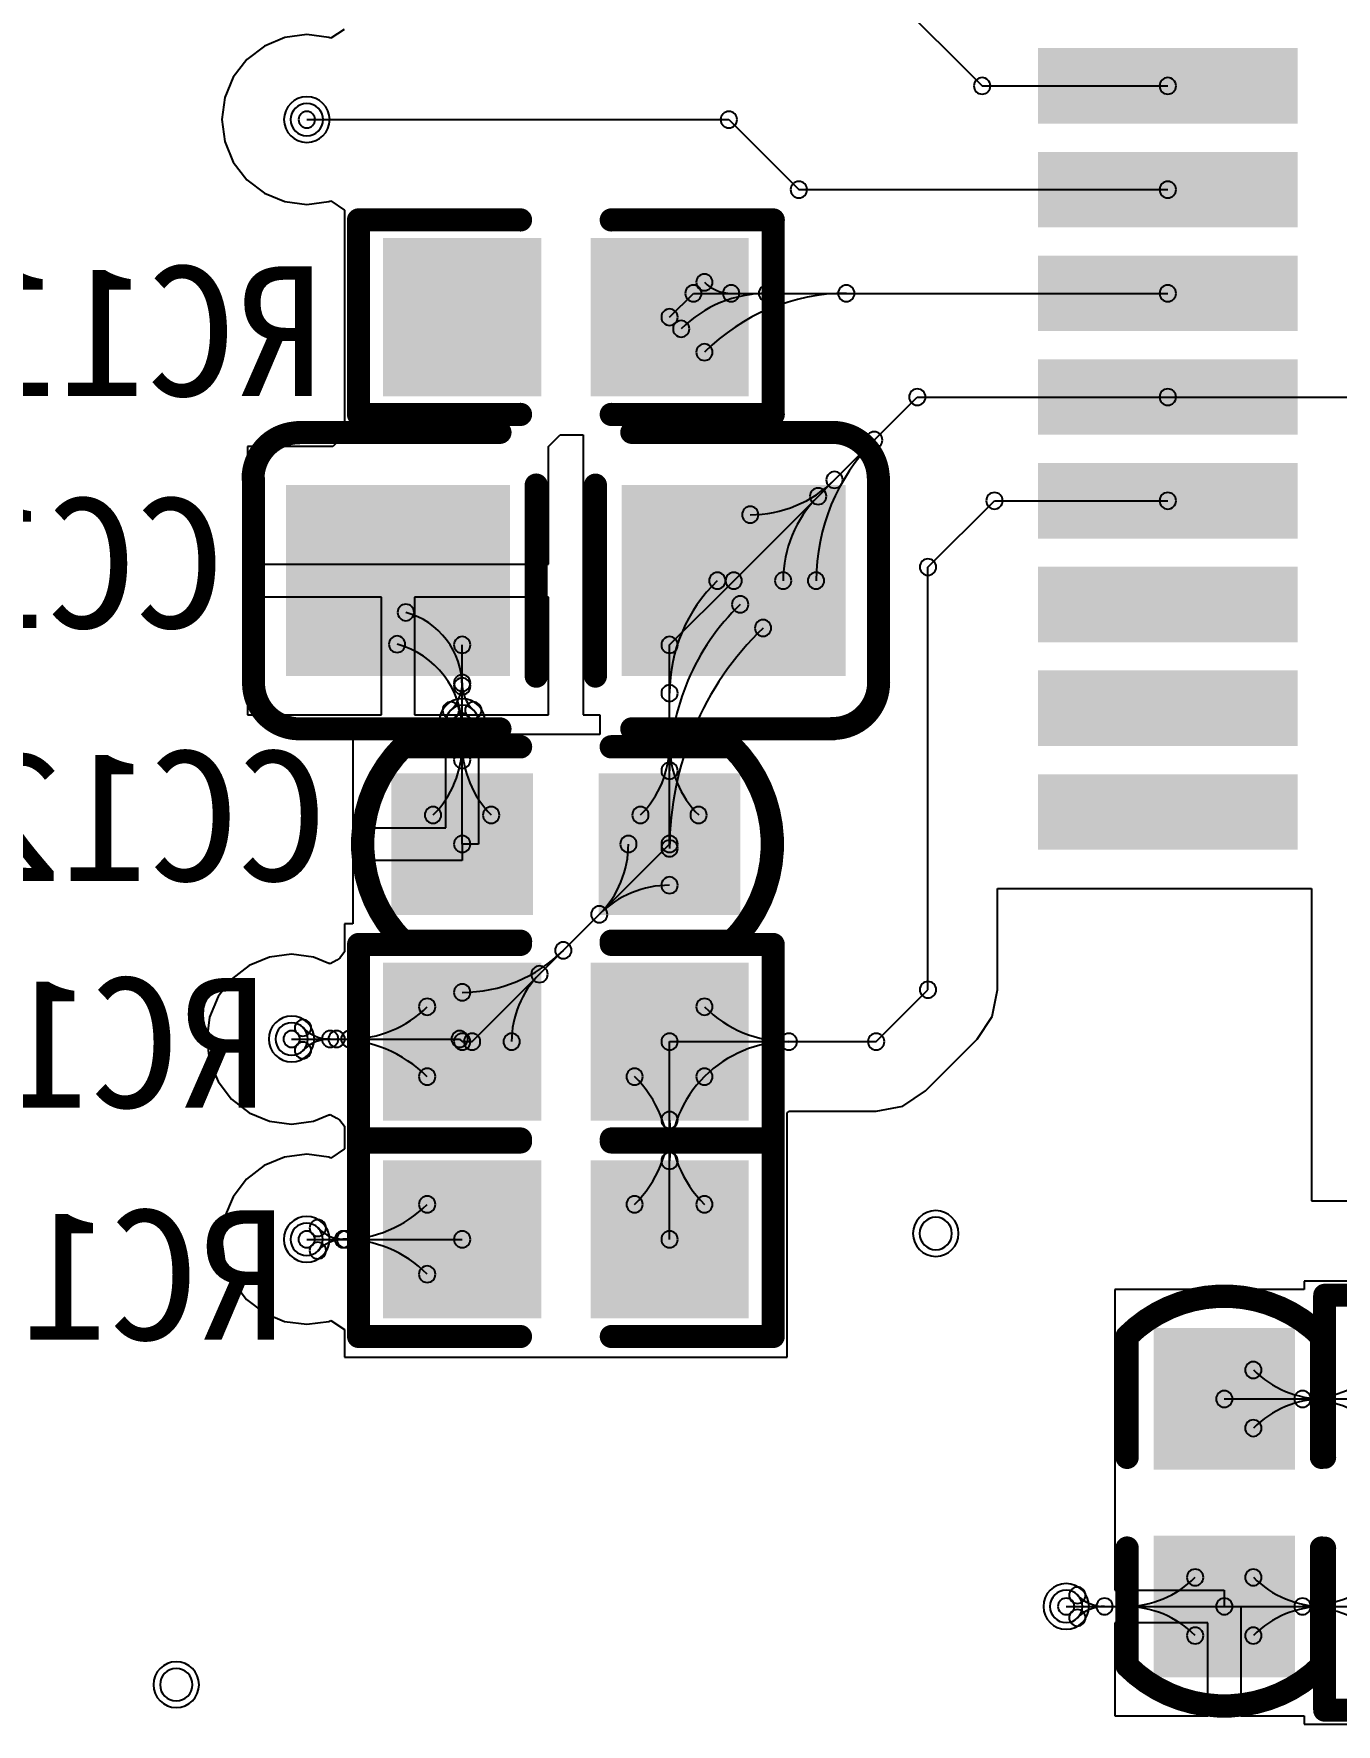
# Model space of a CAD drawing. Header units: inches. Extents: x 32166 to 66782, y 2386 to 7162.
# Drawn here: x 33661.4 to 33741.7, y 3346.2 to 3450.5 of the extents above; entities that cross this region are included whole.
import ezdxf

# ---------------------------------------------------------------- set-up
doc = ezdxf.new("R2010")
doc.units = ezdxf.units.IN
doc.header["$LTSCALE"] = 0.64311
doc.header["$MEASUREMENT"] = 0
for name, color, linetype in [('BOTTOMLAYER', 5, 'CONTINUOUS'), ('BOTTOMOVERLAY', 54, 'CONTINUOUS'), ('BOTTOMPASTE', 16, 'CONTINUOUS'), ('BOTTOMSOLDER', 6, 'CONTINUOUS'), ('MULTILAYER', 9, 'CONTINUOUS')]:
    doc.layers.add(name, color=color, linetype=linetype)
doc.styles.get("Standard").update_dxf_attribs({"font": 'txt', "width": 0.8})

msp = doc.modelspace()

# ---------------------------------------------------------------- linework, layer by layer
at = {"layer": 'BOTTOMLAYER'}
for p, q in [((33709.78, 3457.39), (33719.89, 3447.28)), ((33676.86, 3450.27), (33675.59, 3449.74)), ((33678.21, 3450.45), (33676.86, 3450.27)), ((33679.57, 3450.27), (33678.21, 3450.45)), ((33679.69, 3450.22), (33679.57, 3450.27)), ((33680.51, 3450.77), (33679.69, 3450.22)), ((33675.59, 3449.74), (33674.51, 3448.91)), ((33674.51, 3448.91), (33673.67, 3447.82)), ((33673.67, 3447.82), (33673.15, 3446.56)), ((33719.89, 3447.28), (33731.35, 3447.28)), ((33673.15, 3446.56), (33672.97, 3445.2)), ((33672.97, 3445.2), (33673.15, 3443.84)), ((33678.21, 3445.2), (33704.26, 3445.2)), ((33704.26, 3445.2), (33708.58, 3440.88)), ((33673.15, 3443.84), (33673.67, 3442.58)), ((33673.67, 3442.58), (33674.51, 3441.49)), ((33674.51, 3441.49), (33675.59, 3440.66)), ((33708.58, 3440.88), (33731.35, 3440.88)), ((33675.59, 3440.66), (33676.86, 3440.14)), ((33676.86, 3440.14), (33678.21, 3439.96)), ((33678.21, 3439.96), (33679.57, 3440.14)), ((33679.57, 3440.14), (33679.69, 3440.18)), ((33679.69, 3440.18), (33680.53, 3439.62)), ((33680.53, 3439.62), (33680.53, 3437.94)), ((33680.53, 3437.94), (33680.53, 3425.75)), ((33700.6, 3433.01), (33702.07, 3434.48)), ((33702.07, 3434.48), (33731.35, 3434.48)), ((33704.56, 3416.75), (33715.89, 3428.08)), ((33715.89, 3428.08), (33731.35, 3428.08)), ((33731.35, 3428.08), (33778.49, 3428.08)), ((33680.53, 3425.75), (33679.82, 3425.03)), ((33680.53, 3425.75), (33680.53, 3425.75)), ((33680.53, 3425.75), (33680.53, 3425.75)), ((33680.53, 3425.75), (33680.53, 3425.75)), ((33693.13, 3425.03), (33693.84, 3425.75)), ((33693.84, 3425.75), (33695.27, 3425.75)), ((33695.27, 3425.75), (33695.27, 3425.03)), ((33679.82, 3425.03), (33674.54, 3425.03)), ((33674.54, 3425.03), (33674.54, 3417.77)), ((33693.13, 3417.77), (33693.13, 3425.03)), ((33693.13, 3425.03), (33693.13, 3425.03)), ((33693.13, 3425.03), (33693.13, 3425.03)), ((33693.13, 3425.03), (33693.13, 3425.03)), ((33693.13, 3425.03), (33693.13, 3425.03)), ((33693.13, 3425.03), (33693.13, 3425.03)), ((33695.27, 3425.03), (33695.27, 3425.03)), ((33695.27, 3425.03), (33695.27, 3408.47)), ((33716.55, 3417.59), (33720.65, 3421.68)), ((33720.65, 3421.68), (33731.35, 3421.68)), ((33674.54, 3417.77), (33693.13, 3417.77)), ((33716.55, 3391.51), (33716.55, 3417.59)), ((33700.6, 3412.79), (33704.56, 3416.75)), ((33682.82, 3415.74), (33674.54, 3415.74)), ((33674.54, 3415.74), (33674.54, 3408.47)), ((33682.82, 3408.47), (33682.82, 3415.74)), ((33693.13, 3415.74), (33684.85, 3415.74)), ((33684.85, 3415.74), (33684.85, 3408.47)), ((33693.13, 3408.47), (33693.13, 3415.74)), ((33687.8, 3408.06), (33687.8, 3412.79)), ((33700.6, 3400.5), (33700.6, 3412.79)), ((33674.54, 3408.47), (33682.82, 3408.47)), ((33684.85, 3408.47), (33693.13, 3408.47)), ((33687.8, 3400.5), (33687.8, 3408.06)), ((33695.27, 3408.47), (33696.3, 3408.47)), ((33696.3, 3408.47), (33696.3, 3407.25)), ((33686.78, 3407.25), (33681.04, 3407.25)), ((33681.04, 3407.25), (33681.04, 3401.51)), ((33686.78, 3401.51), (33686.78, 3407.25)), ((33696.3, 3407.25), (33688.81, 3407.25)), ((33688.81, 3407.25), (33688.81, 3400.5)), ((33681.04, 3401.51), (33686.78, 3401.51)), ((33688.81, 3400.5), (33687.8, 3400.5)), ((33687.8, 3400.5), (33687.8, 3399.48)), ((33688.41, 3388.31), (33700.6, 3400.5)), ((33687.8, 3399.48), (33681.04, 3399.48)), ((33681.04, 3399.48), (33681.04, 3395.57)), ((33720.85, 3391.51), (33720.85, 3397.76)), ((33720.85, 3397.76), (33720.95, 3397.76)), ((33720.95, 3397.76), (33720.95, 3397.76)), ((33720.95, 3397.76), (33740.23, 3397.76)), ((33740.23, 3397.76), (33740.23, 3378.48)), ((33681.04, 3395.57), (33680.53, 3395.57)), ((33680.53, 3395.57), (33680.53, 3393.84)), ((33674.65, 3393.01), (33673.56, 3392.17)), ((33675.91, 3393.53), (33674.65, 3393.01)), ((33677.27, 3393.71), (33675.91, 3393.53)), ((33678.63, 3393.53), (33677.27, 3393.71)), ((33679.57, 3393.14), (33678.63, 3393.53)), ((33679.61, 3393.13), (33679.57, 3393.14)), ((33679.64, 3393.11), (33679.61, 3393.13)), ((33680.06, 3393.34), (33679.64, 3393.11)), ((33680.24, 3393.46), (33680.06, 3393.34)), ((33680.53, 3393.84), (33680.24, 3393.46)), ((33673.56, 3392.17), (33672.73, 3391.09)), ((33672.73, 3391.09), (33672.2, 3389.82)), ((33713.35, 3388.31), (33716.55, 3391.51)), ((33720.52, 3389.86), (33720.85, 3391.51)), ((33672.2, 3389.82), (33672.03, 3388.47)), ((33719.59, 3388.47), (33720.52, 3389.86)), ((33672.03, 3388.47), (33672.2, 3387.11)), ((33677.27, 3388.47), (33687.64, 3388.47)), ((33687.64, 3388.47), (33687.8, 3388.31)), ((33687.8, 3388.31), (33688.41, 3388.31)), ((33700.6, 3388.31), (33713.35, 3388.31)), ((33700.6, 3376.11), (33700.6, 3388.31)), ((33716.39, 3385.27), (33719.59, 3388.47)), ((33719.59, 3388.47), (33719.59, 3388.47)), ((33719.59, 3388.47), (33719.59, 3388.47)), ((33672.2, 3387.11), (33672.73, 3385.84)), ((33672.73, 3385.84), (33673.56, 3384.76)), ((33673.56, 3384.76), (33674.65, 3383.92)), ((33715, 3384.33), (33716.39, 3385.27)), ((33716.39, 3385.27), (33716.39, 3385.27)), ((33716.39, 3385.27), (33716.39, 3385.27)), ((33674.65, 3383.92), (33675.91, 3383.4)), ((33678.63, 3383.4), (33679.57, 3383.79)), ((33679.57, 3383.79), (33679.61, 3383.8)), ((33679.61, 3383.8), (33679.64, 3383.82)), ((33679.64, 3383.82), (33680.06, 3383.59)), ((33680.06, 3383.59), (33680.24, 3383.47)), ((33707.86, 3383.91), (33707.96, 3383.99)), ((33707.86, 3381.04), (33707.86, 3383.91)), ((33707.96, 3383.99), (33707.96, 3384.01)), ((33707.96, 3384.01), (33713.35, 3384.01)), ((33707.96, 3383.99), (33707.96, 3383.99)), ((33713.35, 3384.01), (33715, 3384.33)), ((33675.91, 3383.4), (33677.27, 3383.22)), ((33677.27, 3383.22), (33678.63, 3383.4)), ((33680.24, 3383.47), (33680.53, 3383.09)), ((33680.53, 3383.09), (33680.53, 3381.69)), ((33680.53, 3381.69), (33679.69, 3381.12)), ((33675.58, 3380.66), (33674.49, 3379.82)), ((33676.84, 3381.18), (33675.58, 3380.66)), ((33678.2, 3381.36), (33676.84, 3381.18)), ((33679.56, 3381.18), (33678.2, 3381.36)), ((33679.69, 3381.12), (33679.56, 3381.18)), ((33707.86, 3368.85), (33707.86, 3381.04)), ((33674.49, 3379.82), (33673.66, 3378.74)), ((33673.66, 3378.74), (33673.13, 3377.47)), ((33740.23, 3378.48), (33751.85, 3378.48)), ((33673.13, 3377.47), (33672.95, 3376.11)), ((33672.95, 3376.11), (33673.13, 3374.76)), ((33678.2, 3376.11), (33687.8, 3376.11)), ((33673.13, 3374.76), (33673.66, 3373.49)), ((33673.66, 3373.49), (33674.49, 3372.4)), ((33748.22, 3373.52), (33739.77, 3373.52)), ((33739.77, 3373.52), (33739.77, 3373.01)), ((33674.49, 3372.4), (33675.58, 3371.57)), ((33739.77, 3373.01), (33728.08, 3373.01)), ((33728.08, 3373.01), (33728.08, 3359.5)), ((33675.58, 3371.57), (33676.84, 3371.05)), ((33676.84, 3371.05), (33678.2, 3370.87)), ((33678.2, 3370.87), (33679.56, 3371.05)), ((33679.56, 3371.05), (33679.69, 3371.1)), ((33679.69, 3371.1), (33680.53, 3370.54)), ((33680.53, 3370.54), (33680.53, 3368.85)), ((33680.53, 3368.85), (33707.86, 3368.85)), ((33734.84, 3366.26), (33747.03, 3366.26)), ((33728.08, 3359.5), (33728.08, 3354.47)), ((33728.08, 3354.47), (33734.84, 3354.47)), ((33734.84, 3354.47), (33734.84, 3353.46)), ((33725.08, 3353.46), (33734.84, 3353.46)), ((33734.84, 3353.46), (33735.85, 3353.46)), ((33734.84, 3353.46), (33747.03, 3353.46)), ((33735.85, 3353.46), (33735.85, 3346.7)), ((33733.82, 3352.44), (33728.08, 3352.44)), ((33728.08, 3352.44), (33728.08, 3346.7)), ((33733.82, 3346.7), (33733.82, 3352.44)), ((33728.08, 3346.7), (33733.82, 3346.7)), ((33735.85, 3346.7), (33739.77, 3346.7)), ((33739.77, 3346.7), (33739.77, 3346.19)), ((33739.77, 3346.19), (33746.01, 3346.19))]:
    msp.add_line(p, q, dxfattribs=at)
for centre, radius, start, end in [((33719.89, 3447.28), 0.508, 0, 180), ((33719.89, 3447.28), 0.508, 0, 180), ((33719.89, 3447.28), 0.508, 180, 0), ((33719.89, 3447.28), 0.508, 180, 0), ((33731.35, 3447.28), 0.508, 0, 180), ((33731.35, 3447.28), 0.508, 180, 0), ((33678.21, 3445.2), 1, 0, 180), ((33678.21, 3445.2), 1, 180, 0), ((33678.21, 3445.2), 0.508, 0, 180), ((33678.21, 3445.2), 0.508, 180, 0), ((33704.26, 3445.2), 0.508, 0, 180), ((33704.26, 3445.2), 0.508, 0, 180), ((33704.26, 3445.2), 0.508, 180, 0), ((33704.26, 3445.2), 0.508, 180, 0), ((33708.58, 3440.88), 0.508, 0, 180), ((33708.58, 3440.88), 0.508, 0, 180), ((33708.58, 3440.88), 0.508, 180, 0), ((33708.58, 3440.88), 0.508, 180, 0), ((33731.35, 3440.88), 0.508, 0, 180), ((33731.35, 3440.88), 0.508, 180, 0), ((33702.75, 3435.16), 0.508, 0, 180), ((33702.07, 3434.48), 0.508, 0, 180), ((33702.07, 3434.48), 0.508, 0, 180), ((33702.75, 3435.16), 0.508, 180, 0), ((33704.4, 3436.81), 2.33, 224.9999, 269.9999), ((33704.4, 3434.48), 0.508, 0, 180), ((33706.61, 3434.48), 0.508, 0, 180), ((33711.51, 3434.48), 0.508, 0, 180), ((33731.35, 3434.48), 0.508, 0, 180), ((33706.61, 3427), 7.48, 89.9999, 134.9999), ((33702.07, 3434.48), 0.508, 180, 0), ((33702.07, 3434.48), 0.508, 180, 0), ((33711.51, 3422.1), 12.38, 90, 135), ((33704.4, 3434.48), 0.508, 180, 0), ((33706.61, 3434.48), 0.508, 180, 0), ((33711.51, 3434.48), 0.508, 180, 0), ((33731.35, 3434.48), 0.508, 180, 0), ((33700.6, 3433.01), 0.508, 0, 180), ((33700.6, 3433.01), 0.508, 180, 0), ((33701.32, 3432.29), 0.508, 0, 180), ((33701.32, 3432.29), 0.508, 180, 0), ((33702.75, 3430.85), 0.508, 0, 180), ((33702.75, 3430.85), 0.508, 180, 0), ((33715.89, 3428.08), 0.508, 0, 180), ((33715.89, 3428.08), 0.508, 0, 180), ((33731.35, 3428.08), 0.508, 0, 180), ((33731.35, 3428.08), 0.508, 0, 180), ((33715.89, 3428.08), 0.508, 180, 0), ((33715.89, 3428.08), 0.508, 180, 0), ((33731.35, 3428.08), 0.508, 180, 0), ((33731.35, 3428.08), 0.508, 180, 0), ((33721.91, 3416.75), 12.26, 134.9999, 179.9999), ((33713.23, 3425.43), 0.508, 0, 180), ((33713.23, 3425.43), 0.508, 180, 0), ((33710.78, 3422.97), 0.508, 0, 180), ((33705.58, 3428.18), 7.36, 270, 315), ((33709.77, 3421.96), 0.508, 0, 180), ((33710.78, 3422.97), 0.508, 180, 0), ((33720.65, 3421.68), 0.508, 0, 180), ((33720.65, 3421.68), 0.508, 0, 180), ((33731.35, 3421.68), 0.508, 0, 180), ((33705.58, 3420.82), 0.508, 0, 180), ((33714.97, 3416.75), 7.36, 135, 180), ((33709.77, 3421.96), 0.508, 180, 0), ((33720.65, 3421.68), 0.508, 180, 0), ((33720.65, 3421.68), 0.508, 180, 0), ((33731.35, 3421.68), 0.508, 180, 0), ((33705.58, 3420.82), 0.508, 180, 0), ((33716.55, 3417.59), 0.508, 0, 180), ((33716.55, 3417.59), 0.508, 0, 180), ((33703.55, 3416.75), 0.508, 0, 180), ((33704.56, 3416.75), 0.508, 0, 180), ((33704.56, 3416.75), 0.508, 0, 180), ((33707.61, 3416.75), 0.508, 0, 180), ((33709.64, 3416.75), 0.508, 0, 180), ((33716.55, 3417.59), 0.508, 180, 0), ((33716.55, 3417.59), 0.508, 180, 0), ((33710.25, 3409.81), 9.65, 134.007, 180), ((33703.55, 3416.75), 0.508, 180, 0), ((33704.56, 3416.75), 0.508, 180, 0), ((33704.56, 3416.75), 0.508, 180, 0), ((33707.61, 3416.75), 0.508, 180, 0), ((33709.64, 3416.75), 0.508, 180, 0), ((33684.32, 3414.79), 0.508, 0, 180), ((33714.88, 3405.02), 14.28, 134.007, 180), ((33704.96, 3415.29), 0.508, 0, 180), ((33704.96, 3415.29), 0.508, 180, 0), ((33684.32, 3414.79), 0.508, 180, 0), ((33683.08, 3410.24), 4.72, 360, 74.762), ((33719.5, 3400.23), 18.9, 134.007, 180), ((33706.37, 3413.83), 0.508, 0, 180), ((33706.37, 3413.83), 0.508, 180, 0), ((33683.78, 3412.83), 0.508, 0, 180), ((33683.78, 3412.83), 0.508, 180, 0), ((33682.35, 3407.58), 5.45, 0, 74.762), ((33687.8, 3412.79), 0.508, 0, 180), ((33687.8, 3412.79), 0.508, 180, 0), ((33700.6, 3412.79), 0.508, 0, 180), ((33700.6, 3412.79), 0.508, 0, 180), ((33700.6, 3412.79), 0.508, 180, 0), ((33700.6, 3412.79), 0.508, 180, 0), ((33687.8, 3410.44), 0.508, 0, 180), ((33687.8, 3410.44), 0.508, 0, 180), ((33687.8, 3410.24), 0.508, 0, 180), ((33685.42, 3410.44), 2.38, 314.9996, 359.9996), ((33687.8, 3410.44), 0.508, 180, 0), ((33687.8, 3410.44), 0.508, 180, 0), ((33687.8, 3410.24), 0.508, 180, 0), ((33690.17, 3410.44), 2.38, 180.0004, 225.0004), ((33700.6, 3409.81), 0.508, 0, 180), ((33700.6, 3409.81), 0.508, 180, 0), ((33687.1, 3408.76), 0.508, 0, 180), ((33687.1, 3408.76), 0.508, 180, 0), ((33687.8, 3408.06), 1, 0, 180), ((33687.8, 3408.06), 0.508, 0, 180), ((33687.8, 3408.06), 0.508, 0, 180), ((33688.49, 3408.76), 0.508, 0, 180), ((33688.49, 3408.76), 0.508, 180, 0), ((33687.1, 3407.37), 0.508, 0, 180), ((33687.8, 3408.06), 1, 180, 0), ((33687.8, 3407.58), 0.508, 0, 180), ((33687.8, 3408.06), 0.508, 180, 0), ((33687.8, 3408.06), 0.508, 180, 0), ((33687.8, 3407.58), 0.508, 180, 0), ((33688.49, 3407.37), 0.508, 0, 180), ((33681.67, 3406.63), 6.13, 315.0001, 0.0001), ((33687.1, 3407.37), 0.508, 180, 0), ((33685.42, 3405.69), 2.38, 0.0004, 45.0004), ((33687.8, 3406.63), 0.508, 0, 180), ((33687.8, 3406.63), 0.508, 0, 180), ((33687.8, 3406.63), 0.508, 180, 0), ((33687.8, 3406.63), 0.508, 180, 0), ((33690.17, 3405.69), 2.38, 134.9996, 179.9996), ((33693.93, 3406.63), 6.13, 179.9999, 224.9999), ((33688.49, 3407.37), 0.508, 180, 0), ((33694.47, 3406.63), 6.13, 315.0001, 0.0001), ((33700.6, 3406.63), 0.508, 0, 180), ((33700.6, 3406.63), 0.508, 0, 180), ((33700.6, 3406.63), 0.508, 180, 0), ((33700.6, 3406.63), 0.508, 180, 0), ((33706.73, 3406.63), 6.13, 179.9999, 224.9999), ((33687.8, 3405.69), 0.508, 0, 180), ((33687.8, 3405.69), 0.508, 0, 180), ((33687.8, 3405.69), 0.508, 180, 0), ((33687.8, 3405.69), 0.508, 180, 0), ((33700.6, 3405.02), 0.508, 0, 180), ((33700.6, 3405.02), 0.508, 180, 0), ((33686, 3402.29), 0.508, 0, 180), ((33686, 3402.29), 0.508, 180, 0), ((33689.59, 3402.29), 0.508, 0, 180), ((33689.59, 3402.29), 0.508, 180, 0), ((33698.8, 3402.29), 0.508, 0, 180), ((33698.8, 3402.29), 0.508, 180, 0), ((33702.39, 3402.29), 0.508, 0, 180), ((33702.39, 3402.29), 0.508, 180, 0), ((33687.8, 3400.5), 0.508, 0, 180), ((33687.8, 3400.5), 0.508, 180, 0), ((33691.93, 3400.5), 6.13, 315.0001, 0.0001), ((33698.06, 3400.5), 0.508, 0, 180), ((33698.06, 3400.5), 0.508, 180, 0), ((33700.6, 3400.5), 0.508, 0, 180), ((33700.6, 3400.5), 0.508, 0, 180), ((33700.6, 3400.23), 0.508, 0, 180), ((33700.6, 3400.5), 0.508, 180, 0), ((33700.6, 3400.5), 0.508, 180, 0), ((33700.6, 3400.23), 0.508, 180, 0), ((33700.6, 3397.96), 0.508, 0, 180), ((33700.6, 3391.83), 6.13, 89.9999, 134.9999), ((33700.6, 3397.96), 0.508, 180, 0), ((33696.26, 3396.16), 0.508, 0, 180), ((33696.26, 3396.16), 0.508, 0, 180), ((33696.26, 3396.16), 0.508, 180, 0), ((33696.26, 3396.16), 0.508, 180, 0), ((33687.8, 3400.18), 8.83, 270, 315), ((33694.04, 3393.94), 0.508, 0, 180), ((33694.04, 3393.94), 0.508, 180, 0), ((33692.57, 3392.47), 0.508, 0, 180), ((33687.8, 3391.35), 0.508, 0, 180), ((33696.74, 3388.31), 5.89, 135, 180), ((33692.57, 3392.47), 0.508, 180, 0), ((33716.55, 3391.51), 0.508, 0, 180), ((33716.55, 3391.51), 0.508, 0, 180), ((33685.64, 3390.46), 0.508, 0, 180), ((33687.8, 3391.35), 0.508, 180, 0), ((33702.75, 3390.46), 0.508, 0, 180), ((33716.55, 3391.51), 0.508, 180, 0), ((33716.55, 3391.51), 0.508, 180, 0), ((33680.83, 3395.28), 6.81, 270, 315), ((33685.64, 3390.46), 0.508, 180, 0), ((33702.75, 3390.46), 0.508, 180, 0), ((33707.96, 3395.66), 7.36, 225, 270), ((33677.27, 3388.47), 1, 0, 180), ((33677.27, 3388.47), 0.508, 0, 180), ((33677.97, 3389.16), 0.508, 0, 180), ((33677.97, 3389.16), 0.508, 180, 0), ((33679.65, 3390.84), 2.38, 224.9996, 269.9996), ((33679.65, 3388.47), 0.508, 0, 180), ((33679.65, 3388.47), 0.508, 0, 180), ((33680.05, 3388.47), 0.508, 0, 180), ((33680.83, 3388.47), 0.508, 0, 180), ((33687.64, 3388.47), 0.508, 0, 180), ((33687.64, 3388.47), 0.508, 0, 180), ((33687.8, 3388.31), 0.508, 0, 180), ((33687.8, 3388.31), 0.508, 0, 180), ((33688.41, 3388.31), 0.508, 0, 180), ((33688.41, 3388.31), 0.508, 0, 180), ((33690.85, 3388.31), 0.508, 0, 180), ((33700.6, 3388.31), 0.508, 0, 180), ((33700.6, 3388.31), 0.508, 0, 180), ((33707.96, 3388.31), 0.508, 0, 180), ((33707.96, 3388.31), 0.508, 0, 180), ((33713.35, 3388.31), 0.508, 0, 180), ((33713.35, 3388.31), 0.508, 0, 180), ((33677.27, 3388.47), 1, 180, 0), ((33677.27, 3388.47), 0.508, 180, 0), ((33677.97, 3387.77), 0.508, 0, 180), ((33677.97, 3387.77), 0.508, 180, 0), ((33679.65, 3386.09), 2.38, 90.0004, 135.0004), ((33679.65, 3388.47), 0.508, 180, 0), ((33679.65, 3388.47), 0.508, 180, 0), ((33680.05, 3388.47), 0.508, 180, 0), ((33680.05, 3380.56), 7.9, 45, 90), ((33680.83, 3388.47), 0.508, 180, 0), ((33687.64, 3388.47), 0.508, 180, 0), ((33687.64, 3388.47), 0.508, 180, 0), ((33687.8, 3388.31), 0.508, 180, 0), ((33687.8, 3388.31), 0.508, 180, 0), ((33688.41, 3388.31), 0.508, 180, 0), ((33688.41, 3388.31), 0.508, 180, 0), ((33690.85, 3388.31), 0.508, 180, 0), ((33700.6, 3388.31), 0.508, 180, 0), ((33700.6, 3388.31), 0.508, 180, 0), ((33707.96, 3380.95), 7.36, 90, 135), ((33707.96, 3388.31), 0.508, 180, 0), ((33707.96, 3388.31), 0.508, 180, 0), ((33713.35, 3388.31), 0.508, 180, 0), ((33713.35, 3388.31), 0.508, 180, 0), ((33685.64, 3386.15), 0.508, 0, 180), ((33698.44, 3386.15), 0.508, 0, 180), ((33702.75, 3386.15), 0.508, 0, 180), ((33702.75, 3386.15), 0.508, 0, 180), ((33685.64, 3386.15), 0.508, 180, 0), ((33698.44, 3386.15), 0.508, 180, 0), ((33693.24, 3380.95), 7.36, 360, 45), ((33707.96, 3380.95), 7.36, 135, 180), ((33702.75, 3386.15), 0.508, 180, 0), ((33702.75, 3386.15), 0.508, 180, 0), ((33700.6, 3383.47), 0.508, 0, 180), ((33700.6, 3383.47), 0.508, 0, 180), ((33693.24, 3383.47), 7.36, 315, 0), ((33700.6, 3383.47), 0.508, 180, 0), ((33700.6, 3383.47), 0.508, 180, 0), ((33707.96, 3383.47), 7.36, 180, 225), ((33700.6, 3380.95), 0.508, 0, 180), ((33700.6, 3380.95), 0.508, 0, 180), ((33700.6, 3380.95), 0.508, 180, 0), ((33700.6, 3380.95), 0.508, 180, 0), ((33685.64, 3378.27), 0.508, 0, 180), ((33698.44, 3378.27), 0.508, 0, 180), ((33702.75, 3378.27), 0.508, 0, 180), ((33678.89, 3376.81), 0.508, 0, 180), ((33680.44, 3383.47), 7.36, 270, 315), ((33685.64, 3378.27), 0.508, 180, 0), ((33698.44, 3378.27), 0.508, 180, 0), ((33702.75, 3378.27), 0.508, 180, 0), ((33717.03, 3376.47), 1, 0, 180), ((33678.2, 3376.11), 1, 0, 180), ((33678.2, 3376.11), 0.508, 0, 180), ((33678.89, 3376.81), 0.508, 180, 0), ((33680.57, 3378.49), 2.38, 224.9996, 269.9996), ((33680.44, 3376.11), 0.508, 0, 180), ((33680.44, 3376.11), 0.508, 0, 180), ((33680.57, 3376.11), 0.508, 0, 180), ((33680.57, 3376.11), 0.508, 0, 180), ((33687.8, 3376.11), 0.508, 0, 180), ((33700.6, 3376.11), 0.508, 0, 180), ((33717.03, 3376.47), 1, 180, 0), ((33678.2, 3376.11), 1, 180, 0), ((33678.2, 3376.11), 0.508, 180, 0), ((33678.89, 3375.42), 0.508, 0, 180), ((33678.89, 3375.42), 0.508, 180, 0), ((33680.57, 3373.74), 2.38, 90.0004, 135.0004), ((33680.44, 3376.11), 0.508, 180, 0), ((33680.44, 3376.11), 0.508, 180, 0), ((33680.57, 3376.11), 0.508, 180, 0), ((33680.57, 3376.11), 0.508, 180, 0), ((33680.44, 3368.76), 7.36, 45, 90), ((33687.8, 3376.11), 0.508, 180, 0), ((33700.6, 3376.11), 0.508, 180, 0), ((33685.64, 3373.96), 0.508, 0, 180), ((33685.64, 3373.96), 0.508, 180, 0), ((33736.63, 3368.05), 0.508, 0, 180), ((33736.63, 3368.05), 0.508, 180, 0), ((33740.97, 3372.39), 6.13, 225.0001, 270.0001), ((33739.67, 3373.62), 7.36, 270, 315), ((33734.84, 3366.26), 0.508, 0, 180), ((33734.84, 3366.26), 0.508, 180, 0), ((33740.97, 3360.13), 6.13, 89.9999, 134.9999), ((33739.67, 3366.26), 0.508, 0, 180), ((33739.67, 3366.26), 0.508, 0, 180), ((33739.67, 3366.26), 0.508, 180, 0), ((33739.67, 3366.26), 0.508, 180, 0), ((33739.67, 3358.9), 7.36, 45, 90), ((33740.97, 3366.26), 0.508, 0, 180), ((33740.97, 3366.26), 0.508, 0, 180), ((33740.97, 3366.26), 0.508, 180, 0), ((33740.97, 3366.26), 0.508, 180, 0), ((33736.63, 3364.46), 0.508, 0, 180), ((33736.63, 3364.46), 0.508, 180, 0), ((33733.04, 3355.25), 0.508, 0, 180), ((33736.63, 3355.25), 0.508, 0, 180), ((33739.67, 3360.82), 7.36, 270, 315), ((33725.08, 3353.46), 1, 0, 180), ((33725.77, 3354.15), 0.508, 0, 180), ((33728.71, 3359.59), 6.13, 269.9999, 314.9999), ((33733.04, 3355.25), 0.508, 180, 0), ((33736.63, 3355.25), 0.508, 180, 0), ((33740.97, 3359.59), 6.13, 225.0001, 270.0001), ((33725.08, 3353.46), 1, 180, 0), ((33725.08, 3353.46), 0.508, 0, 180), ((33725.08, 3353.46), 0.508, 180, 0), ((33725.77, 3354.15), 0.508, 180, 0), ((33725.77, 3352.76), 0.508, 0, 180), ((33727.45, 3355.83), 2.38, 224.9996, 269.9996), ((33727.45, 3351.08), 2.38, 90.0004, 135.0004), ((33727.45, 3353.46), 0.508, 0, 180), ((33727.45, 3353.46), 0.508, 0, 180), ((33727.45, 3353.46), 0.508, 180, 0), ((33727.45, 3353.46), 0.508, 180, 0), ((33728.71, 3353.46), 0.508, 0, 180), ((33728.71, 3353.46), 0.508, 0, 180), ((33728.71, 3353.46), 0.508, 180, 0), ((33728.71, 3353.46), 0.508, 180, 0), ((33728.71, 3347.33), 6.13, 45.0001, 90.0001), ((33734.84, 3353.46), 0.508, 0, 180), ((33734.84, 3353.46), 0.508, 0, 180), ((33734.84, 3353.46), 0.508, 180, 0), ((33734.84, 3353.46), 0.508, 180, 0), ((33740.97, 3347.33), 6.13, 89.9999, 134.9999), ((33739.67, 3353.46), 0.508, 0, 180), ((33739.67, 3353.46), 0.508, 0, 180), ((33739.67, 3353.46), 0.508, 180, 0), ((33739.67, 3353.46), 0.508, 180, 0), ((33739.67, 3346.1), 7.36, 45, 90), ((33740.97, 3353.46), 0.508, 0, 180), ((33740.97, 3353.46), 0.508, 0, 180), ((33740.97, 3353.46), 0.508, 180, 0), ((33740.97, 3353.46), 0.508, 180, 0), ((33725.77, 3352.76), 0.508, 180, 0), ((33733.04, 3351.66), 0.508, 0, 180), ((33733.04, 3351.66), 0.508, 180, 0), ((33736.63, 3351.66), 0.508, 0, 180), ((33736.63, 3351.66), 0.508, 180, 0), ((33670.15, 3348.63), 1, 0, 180), ((33670.15, 3348.63), 1, 180, 0)]:
    msp.add_arc(centre, radius, start, end, dxfattribs=at)
for points in [[(33738.55, 3445.76), (33738.55, 3448.8), (33724.15, 3445.76), (33724.15, 3448.8)], [(33738.55, 3439.36), (33738.55, 3442.4), (33724.15, 3439.36), (33724.15, 3442.4)], [(33683.73, 3428.95), (33691.86, 3428.95), (33683.73, 3437.07), (33691.86, 3437.07)], [(33696.53, 3428.95), (33704.66, 3428.95), (33696.53, 3437.07), (33704.66, 3437.07)], [(33738.55, 3432.96), (33738.55, 3436), (33724.15, 3432.96), (33724.15, 3436)], [(33738.55, 3426.56), (33738.55, 3429.6), (33724.15, 3426.56), (33724.15, 3429.6)], [(33738.55, 3420.16), (33738.55, 3423.2), (33724.15, 3420.16), (33724.15, 3423.2)], [(33677.74, 3411.67), (33689.93, 3411.67), (33677.74, 3421.83), (33689.93, 3421.83)], [(33698.47, 3411.67), (33710.66, 3411.67), (33698.47, 3421.83), (33710.66, 3421.83)], [(33738.55, 3413.76), (33738.55, 3416.8), (33724.15, 3413.76), (33724.15, 3416.8)], [(33738.55, 3407.36), (33738.55, 3410.4), (33724.15, 3407.36), (33724.15, 3410.4)], [(33684.24, 3396.94), (33691.35, 3396.94), (33684.24, 3404.05), (33691.35, 3404.05)], [(33697.04, 3396.94), (33704.15, 3396.94), (33697.04, 3404.05), (33704.15, 3404.05)], [(33738.55, 3400.96), (33738.55, 3404), (33724.15, 3400.96), (33724.15, 3404)], [(33683.73, 3384.24), (33691.86, 3384.24), (33683.73, 3392.37), (33691.86, 3392.37)], [(33696.53, 3384.24), (33704.66, 3384.24), (33696.53, 3392.37), (33704.66, 3392.37)], [(33691.86, 3380.18), (33683.73, 3380.18), (33691.86, 3372.05), (33683.73, 3372.05)], [(33704.66, 3380.18), (33696.53, 3380.18), (33704.66, 3372.05), (33696.53, 3372.05)], [(33738.39, 3362.7), (33738.39, 3369.81), (33731.28, 3362.7), (33731.28, 3369.81)], [(33738.39, 3349.9), (33738.39, 3357.01), (33731.28, 3349.9), (33731.28, 3357.01)]]:
    msp.add_solid(points, dxfattribs=at)
at = {"layer": 'BOTTOMOVERLAY'}
for points, const_width in [([(33681.4, 3439.01), (33681.4, 3427.01)], 1.42), ([(33681.4, 3439.01), (33691.4, 3439.01)], 1.42), ([(33697, 3439.01), (33707, 3439.01)], 1.42), ([(33707, 3439.01), (33707, 3427.01)], 1.42), ([(33681.4, 3427.01), (33691.4, 3427.01)], 1.42), ([(33697, 3427.01), (33707, 3427.01)], 1.42), ([(33677.72, 3425.9), (33690.13, 3425.9)], 1.42), ([(33698.26, 3425.9), (33710.66, 3425.9)], 1.42), ([(33674.92, 3410.43), (33674.92, 3423.03)], 1.42), ([(33692.37, 3410.86), (33692.37, 3422.65)], 1.42), ([(33696.03, 3410.86), (33696.03, 3422.65)], 1.42), ([(33713.5, 3410.45), (33713.5, 3423.05)], 1.42), ([(33677.74, 3407.61), (33690.13, 3407.61)], 1.42), ([(33698.26, 3407.61), (33710.68, 3407.61)], 1.42), ([(33684.14, 3406.5), (33691.4, 3406.5)], 1.44), ([(33697, 3406.5), (33704.46, 3406.5)], 1.44), ([(33681.4, 3394.31), (33681.4, 3382.31)], 1.42), ([(33681.4, 3394.31), (33691.4, 3394.31)], 1.42), ([(33684.14, 3394.5), (33691.4, 3394.5)], 1.44), ([(33697, 3394.5), (33704.46, 3394.5)], 1.44), ([(33697, 3394.31), (33707, 3394.31)], 1.42), ([(33707, 3394.31), (33707, 3382.31)], 1.42), ([(33681.4, 3382.31), (33691.4, 3382.31)], 1.42), ([(33681.4, 3370.11), (33681.4, 3382.11)], 1.42), ([(33681.4, 3382.11), (33691.4, 3382.11)], 1.42), ([(33697, 3382.31), (33707, 3382.31)], 1.42), ([(33697, 3382.11), (33707, 3382.11)], 1.42), ([(33707, 3370.11), (33707, 3382.11)], 1.42), ([(33741.03, 3362.66), (33741.03, 3372.66)], 1.42), ([(33753.03, 3372.66), (33741.03, 3372.66)], 1.42), ([(33681.4, 3370.11), (33691.4, 3370.11)], 1.42), ([(33697, 3370.11), (33707, 3370.11)], 1.42), ([(33728.84, 3362.66), (33728.84, 3370.12)], 1.44), ([(33740.84, 3362.66), (33740.84, 3370.12)], 1.44), ([(33728.84, 3349.8), (33728.84, 3357.06)], 1.44), ([(33740.84, 3349.8), (33740.84, 3357.06)], 1.44), ([(33741.03, 3347.06), (33741.03, 3357.06)], 1.42), ([(33753.03, 3347.06), (33741.03, 3347.06)], 1.42)]:
    msp.add_lwpolyline(points, dxfattribs=dict(at, const_width=const_width))
for points, const_width in [([(33681.4, 3438.65, 1), (33681.4, 3439.37, 1)], 0.711), ([(33681.4, 3438.65, 1), (33681.4, 3439.37, 1)], 0.711), ([(33691.4, 3438.65, 1), (33691.4, 3439.37, 1)], 0.711), ([(33697, 3438.65, 1), (33697, 3439.37, 1)], 0.711), ([(33707, 3438.65, 1), (33707, 3439.37, 1)], 0.711), ([(33707, 3438.65, 1), (33707, 3439.37, 1)], 0.711), ([(33681.4, 3426.65, 1), (33681.4, 3427.37, 1)], 0.711), ([(33681.4, 3426.65, 1), (33681.4, 3427.37, 1)], 0.711), ([(33691.4, 3426.65, 1), (33691.4, 3427.37, 1)], 0.711), ([(33697, 3426.65, 1), (33697, 3427.37, 1)], 0.711), ([(33707, 3426.65, 1), (33707, 3427.37, 1)], 0.711), ([(33707, 3426.65, 1), (33707, 3427.37, 1)], 0.711), ([(33677.36, 3425.9, 1), (33678.07, 3425.9, 1)], 0.711), ([(33677.36, 3425.88, 1), (33678.07, 3425.88, 1)], 0.711), ([(33689.78, 3425.9, 1), (33690.49, 3425.9, 1)], 0.711), ([(33697.91, 3425.9, 1), (33698.62, 3425.9, 1)], 0.711), ([(33710.3, 3425.9, 1), (33711.01, 3425.9, 1)], 0.711), ([(33710.3, 3425.9, 1), (33711.01, 3425.9, 1)], 0.711), ([(33674.54, 3423.05, 1), (33675.25, 3423.05, 1)], 0.711), ([(33674.56, 3423.03, 1), (33675.27, 3423.03, 1)], 0.711), ([(33692.01, 3422.65, 1), (33692.73, 3422.65, 1)], 0.711), ([(33695.67, 3422.65, 1), (33696.38, 3422.65, 1)], 0.711), ([(33713.13, 3423.07, 1), (33713.84, 3423.07, 1)], 0.711), ([(33713.15, 3423.05, 1), (33713.86, 3423.05, 1)], 0.711), ([(33674.56, 3410.43, 1), (33675.27, 3410.43, 1)], 0.711), ([(33674.56, 3410.43, 1), (33675.27, 3410.43, 1)], 0.711), ([(33692.01, 3410.86, 1), (33692.73, 3410.86, 1)], 0.711), ([(33695.67, 3410.86, 1), (33696.38, 3410.86, 1)], 0.711), ([(33713.15, 3410.45, 1), (33713.86, 3410.45, 1)], 0.711), ([(33713.15, 3410.45, 1), (33713.86, 3410.45, 1)], 0.711), ([(33677.38, 3407.61, 1), (33678.1, 3407.61, 1)], 0.711), ([(33677.38, 3407.61, 1), (33678.1, 3407.61, 1)], 0.711), ([(33689.78, 3407.61, 1), (33690.49, 3407.61, 1)], 0.711), ([(33697.91, 3407.61, 1), (33698.62, 3407.61, 1)], 0.711), ([(33710.32, 3407.63, 1), (33711.04, 3407.63, 1)], 0.711), ([(33710.32, 3407.61, 1), (33711.04, 3407.61, 1)], 0.711), ([(33684.14, 3406.14, 1), (33684.14, 3406.86, 1)], 0.72), ([(33684.14, 3406.14, 1), (33684.14, 3406.86, 1)], 0.72), ([(33691.4, 3406.14, 1), (33691.4, 3406.86, 1)], 0.72), ([(33697, 3406.14, 1), (33697, 3406.86, 1)], 0.72), ([(33704.46, 3406.14, 1), (33704.46, 3406.86, 1)], 0.72), ([(33704.46, 3406.14, 1), (33704.46, 3406.86, 1)], 0.72), ([(33681.4, 3393.95, 1), (33681.4, 3394.66, 1)], 0.711), ([(33681.4, 3393.95, 1), (33681.4, 3394.66, 1)], 0.711), ([(33684.14, 3394.14, 1), (33684.14, 3394.86, 1)], 0.72), ([(33684.14, 3394.14, 1), (33684.14, 3394.86, 1)], 0.72), ([(33691.4, 3394.14, 1), (33691.4, 3394.86, 1)], 0.72), ([(33691.4, 3393.95, 1), (33691.4, 3394.66, 1)], 0.711), ([(33697, 3394.14, 1), (33697, 3394.86, 1)], 0.72), ([(33697, 3393.95, 1), (33697, 3394.66, 1)], 0.711), ([(33704.46, 3394.14, 1), (33704.46, 3394.86, 1)], 0.72), ([(33704.46, 3394.14, 1), (33704.46, 3394.86, 1)], 0.72), ([(33707, 3393.95, 1), (33707, 3394.66, 1)], 0.711), ([(33707, 3393.95, 1), (33707, 3394.66, 1)], 0.711), ([(33681.4, 3381.95, 1), (33681.4, 3382.66, 1)], 0.711), ([(33681.4, 3381.95, 1), (33681.4, 3382.66, 1)], 0.711), ([(33681.4, 3382.47, 1), (33681.4, 3381.76, 1)], 0.711), ([(33681.4, 3382.47, 1), (33681.4, 3381.76, 1)], 0.711), ([(33691.4, 3381.95, 1), (33691.4, 3382.66, 1)], 0.711), ([(33691.4, 3382.47, 1), (33691.4, 3381.76, 1)], 0.711), ([(33697, 3381.95, 1), (33697, 3382.66, 1)], 0.711), ([(33697, 3382.47, 1), (33697, 3381.76, 1)], 0.711), ([(33707, 3381.95, 1), (33707, 3382.66, 1)], 0.711), ([(33707, 3381.95, 1), (33707, 3382.66, 1)], 0.711), ([(33707, 3382.47, 1), (33707, 3381.76, 1)], 0.711), ([(33707, 3382.47, 1), (33707, 3381.76, 1)], 0.711), ([(33740.68, 3372.66, 1), (33741.39, 3372.66, 1)], 0.711), ([(33740.68, 3372.66, 1), (33741.39, 3372.66, 1)], 0.711), ([(33681.4, 3370.47, 1), (33681.4, 3369.76, 1)], 0.711), ([(33681.4, 3370.47, 1), (33681.4, 3369.76, 1)], 0.711), ([(33691.4, 3370.47, 1), (33691.4, 3369.76, 1)], 0.711), ([(33697, 3370.47, 1), (33697, 3369.76, 1)], 0.711), ([(33707, 3370.47, 1), (33707, 3369.76, 1)], 0.711), ([(33707, 3370.47, 1), (33707, 3369.76, 1)], 0.711), ([(33729.2, 3370.12, 1), (33728.48, 3370.12, 1)], 0.72), ([(33729.2, 3370.12, 1), (33728.48, 3370.12, 1)], 0.72), ([(33741.2, 3370.12, 1), (33740.48, 3370.12, 1)], 0.72), ([(33741.2, 3370.12, 1), (33740.48, 3370.12, 1)], 0.72), ([(33729.2, 3362.66, 1), (33728.48, 3362.66, 1)], 0.72), ([(33741.2, 3362.66, 1), (33740.48, 3362.66, 1)], 0.72), ([(33740.68, 3362.66, 1), (33741.39, 3362.66, 1)], 0.711), ([(33729.2, 3357.06, 1), (33728.48, 3357.06, 1)], 0.72), ([(33741.2, 3357.06, 1), (33740.48, 3357.06, 1)], 0.72), ([(33740.68, 3357.06, 1), (33741.39, 3357.06, 1)], 0.711), ([(33729.2, 3349.8, 1), (33728.48, 3349.8, 1)], 0.72), ([(33729.2, 3349.8, 1), (33728.48, 3349.8, 1)], 0.72), ([(33741.2, 3349.8, 1), (33740.48, 3349.8, 1)], 0.72), ([(33741.2, 3349.8, 1), (33740.48, 3349.8, 1)], 0.72), ([(33740.68, 3347.06, 1), (33741.39, 3347.06, 1)], 0.711), ([(33740.68, 3347.06, 1), (33741.39, 3347.06, 1)], 0.711)]:
    msp.add_lwpolyline(points, format="xyb", close=True, dxfattribs=dict(at, const_width=const_width))
for points, const_width in [([(33674.89, 3423.05, -0.414214), (33677.72, 3425.88)], 1.42), ([(33710.66, 3425.9, -0.414214), (33713.48, 3423.07)], 1.42), ([(33677.74, 3407.61, -0.414214), (33674.92, 3410.43)], 1.42), ([(33713.5, 3410.45, -0.414214), (33710.68, 3407.63)], 1.42), ([(33684.14, 3394.5, -0.414214), (33684.14, 3406.5)], 1.44), ([(33704.46, 3406.5, -0.414214), (33704.46, 3394.5)], 1.44), ([(33728.84, 3370.12, -0.414214), (33740.84, 3370.12)], 1.44), ([(33740.84, 3349.8, -0.414214), (33728.84, 3349.8)], 1.44)]:
    msp.add_lwpolyline(points, format="xyb", dxfattribs=dict(at, const_width=const_width))
at = {"layer": 'BOTTOMPASTE'}
for points in [[(33738.55, 3445.76), (33738.55, 3448.8), (33724.15, 3445.76), (33724.15, 3448.8)], [(33738.55, 3439.36), (33738.55, 3442.4), (33724.15, 3439.36), (33724.15, 3442.4)], [(33683.73, 3428.95), (33691.86, 3428.95), (33683.73, 3437.07), (33691.86, 3437.07)], [(33696.53, 3428.95), (33704.66, 3428.95), (33696.53, 3437.07), (33704.66, 3437.07)], [(33738.55, 3432.96), (33738.55, 3436), (33724.15, 3432.96), (33724.15, 3436)], [(33738.55, 3426.56), (33738.55, 3429.6), (33724.15, 3426.56), (33724.15, 3429.6)], [(33738.55, 3420.16), (33738.55, 3423.2), (33724.15, 3420.16), (33724.15, 3423.2)], [(33677.74, 3411.67), (33689.93, 3411.67), (33677.74, 3421.83), (33689.93, 3421.83)], [(33698.47, 3411.67), (33710.66, 3411.67), (33698.47, 3421.83), (33710.66, 3421.83)], [(33738.55, 3413.76), (33738.55, 3416.8), (33724.15, 3413.76), (33724.15, 3416.8)], [(33738.55, 3407.36), (33738.55, 3410.4), (33724.15, 3407.36), (33724.15, 3410.4)], [(33684.24, 3396.94), (33691.35, 3396.94), (33684.24, 3404.05), (33691.35, 3404.05)], [(33697.04, 3396.94), (33704.15, 3396.94), (33697.04, 3404.05), (33704.15, 3404.05)], [(33738.55, 3400.96), (33738.55, 3404), (33724.15, 3400.96), (33724.15, 3404)], [(33683.73, 3384.24), (33691.86, 3384.24), (33683.73, 3392.37), (33691.86, 3392.37)], [(33696.53, 3384.24), (33704.66, 3384.24), (33696.53, 3392.37), (33704.66, 3392.37)], [(33691.86, 3380.18), (33683.73, 3380.18), (33691.86, 3372.05), (33683.73, 3372.05)], [(33704.66, 3380.18), (33696.53, 3380.18), (33704.66, 3372.05), (33696.53, 3372.05)], [(33738.39, 3362.7), (33738.39, 3369.81), (33731.28, 3362.7), (33731.28, 3369.81)], [(33738.39, 3349.9), (33738.39, 3357.01), (33731.28, 3349.9), (33731.28, 3357.01)]]:
    msp.add_solid(points, dxfattribs=at)
at = {"layer": 'BOTTOMSOLDER'}
for centre, start, end in [((33678.21, 3445.2), 0, 180), ((33678.21, 3445.2), 180, 0), ((33687.8, 3408.06), 0, 180), ((33687.8, 3408.06), 180, 0), ((33677.27, 3388.47), 0, 180), ((33677.27, 3388.47), 180, 0), ((33678.2, 3376.11), 0, 180), ((33717.03, 3376.47), 0, 180), ((33717.03, 3376.47), 180, 0), ((33678.2, 3376.11), 180, 0), ((33725.08, 3353.46), 0, 180), ((33725.08, 3353.46), 180, 0), ((33670.15, 3348.63), 0, 180), ((33670.15, 3348.63), 180, 0)]:
    msp.add_arc(centre, 1.41, start, end, dxfattribs=at)
for points in [[(33739.36, 3444.95), (33739.36, 3449.61), (33723.34, 3444.95), (33723.34, 3449.61)], [(33739.36, 3438.55), (33739.36, 3443.21), (33723.34, 3438.55), (33723.34, 3443.21)], [(33682.92, 3428.13), (33692.68, 3428.13), (33682.92, 3437.89), (33692.68, 3437.89)], [(33695.72, 3428.13), (33705.48, 3428.13), (33695.72, 3437.89), (33705.48, 3437.89)], [(33739.36, 3432.15), (33739.36, 3436.81), (33723.34, 3432.15), (33723.34, 3436.81)], [(33739.36, 3425.75), (33739.36, 3430.41), (33723.34, 3425.75), (33723.34, 3430.41)], [(33739.36, 3419.35), (33739.36, 3424.01), (33723.34, 3419.35), (33723.34, 3424.01)], [(33676.93, 3410.86), (33690.74, 3410.86), (33676.93, 3422.65), (33690.74, 3422.65)], [(33697.65, 3410.86), (33711.47, 3410.86), (33697.65, 3422.65), (33711.47, 3422.65)], [(33739.36, 3412.95), (33739.36, 3417.61), (33723.34, 3412.95), (33723.34, 3417.61)], [(33739.36, 3406.55), (33739.36, 3411.21), (33723.34, 3406.55), (33723.34, 3411.21)], [(33683.43, 3396.13), (33692.17, 3396.13), (33683.43, 3404.87), (33692.17, 3404.87)], [(33696.23, 3396.13), (33704.97, 3396.13), (33696.23, 3404.87), (33704.97, 3404.87)], [(33739.36, 3400.15), (33739.36, 3404.81), (33723.34, 3400.15), (33723.34, 3404.81)], [(33682.92, 3383.43), (33692.68, 3383.43), (33682.92, 3393.18), (33692.68, 3393.18)], [(33695.72, 3383.43), (33705.48, 3383.43), (33695.72, 3393.18), (33705.48, 3393.18)], [(33692.68, 3380.99), (33682.92, 3380.99), (33692.68, 3371.24), (33682.92, 3371.24)], [(33705.48, 3380.99), (33695.72, 3380.99), (33705.48, 3371.24), (33695.72, 3371.24)], [(33739.21, 3361.89), (33739.21, 3370.63), (33730.47, 3361.89), (33730.47, 3370.63)], [(33739.21, 3349.09), (33739.21, 3357.83), (33730.47, 3349.09), (33730.47, 3357.83)]]:
    msp.add_solid(points, dxfattribs=at)
at = {"layer": 'MULTILAYER'}
for centre, start, end in [((33678.21, 3445.2), 0, 180), ((33678.21, 3445.2), 180, 0), ((33687.8, 3408.06), 0, 180), ((33687.8, 3408.06), 180, 0), ((33677.27, 3388.47), 0, 180), ((33677.27, 3388.47), 180, 0), ((33717.03, 3376.47), 0, 180), ((33678.2, 3376.11), 0, 180), ((33717.03, 3376.47), 180, 0), ((33678.2, 3376.11), 180, 0), ((33725.08, 3353.46), 0, 180), ((33725.08, 3353.46), 180, 0), ((33670.15, 3348.63), 0, 180), ((33670.15, 3348.63), 180, 0)]:
    msp.add_arc(centre, 1, start, end, dxfattribs=at)

# ---------------------------------------------------------------- texts
at = {"layer": 'BOTTOMOVERLAY', "text_generation_flag": 2}
for s, p in [('RC11', (33679.27, 3428.15)), ('CC16', (33673.11, 3413.83)), ('CC12', (33679.43, 3398.23)), ('RC12', (33675.78, 3384.24)), ('RC17', (33676.95, 3369.91))]:
    msp.add_text(s, height=8, rotation=360, dxfattribs=at).set_placement(p)

doc.saveas('drawing.dxf')
